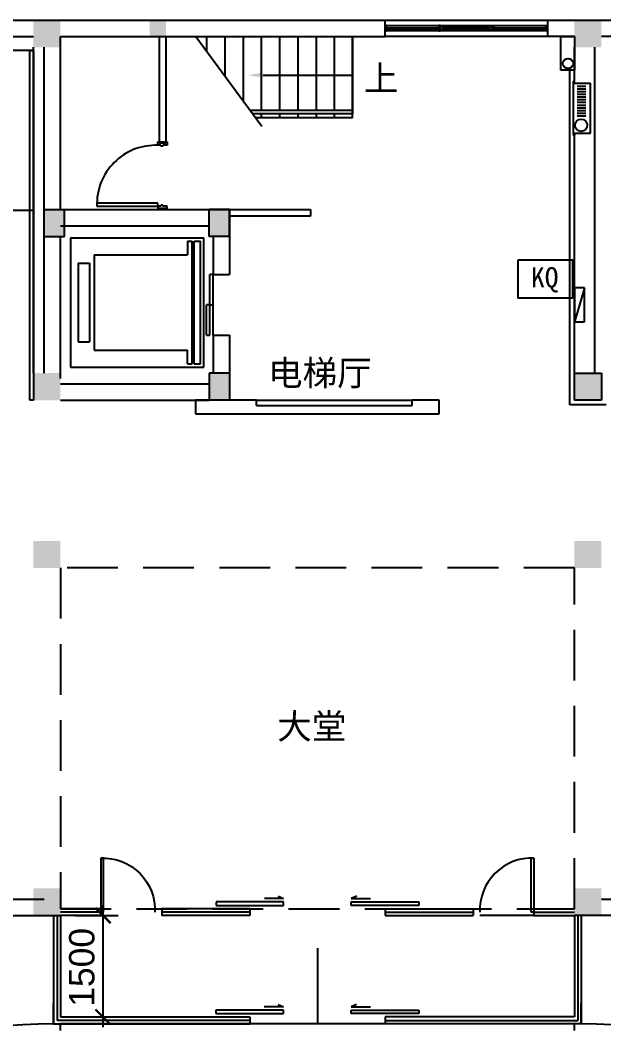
# Model space of a CAD drawing. Header units: millimetres. Extents: x 526420 to 928802, y 401925 to 509768.
# Drawn here: x 549861 to 558491, y 417524 to 432439 of the extents above; entities that cross this region are included whole.
import ezdxf
from ezdxf.enums import TextEntityAlignment as Align

# ---------------------------------------------------------------- set-up
doc = ezdxf.new("R2010")
doc.units = ezdxf.units.MM
doc.header["$LTSCALE"] = 3000
doc.header["$MEASUREMENT"] = 0
doc.linetypes.add('DASHDOT2', pattern=[0.5, 0.25, -0.125, 0, -0.125])
doc.linetypes.add('DASHED', pattern=[0.75, 0.5, -0.25])
doc.layers.get('0').update_dxf_attribs({"linetype": 'CONTINUOUS'})
for name, color, linetype in [('D-GJG', 7, 'CONTINUOUS'), ('D-WALL', 7, 'CONTINUOUS'), ('D-WINDOW', 7, 'CONTINUOUS'), ('F-FTEXT', 7, 'CONTINUOUS'), ('P-DOOR', 7, 'CONTINUOUS'), ('P-FURNI-A', 7, 'CONTINUOUS'), ('P-FURNI-I', 7, 'CONTINUOUS'), ('P-STAIR', 7, 'CONTINUOUS'), ('P-TEXT', 7, 'CONTINUOUS'), ('P-WALL', 7, 'CONTINUOUS'), ('环控', 3, 'CONTINUOUS'), ('监控点', 160, 'CONTINUOUS')]:
    doc.layers.add(name, color=color, linetype=linetype)
doc.styles.add('Arial', font='ARIAL.TTF')

# ---------------------------------------------------------------- blocks, each defined once
blk = doc.blocks.new('考勤')
at = {"layer": '环控', "color": 4, "ltscale": 0.7}
blk.add_lwpolyline([(556136, 500117), (556938, 500117), (556938, 499553), (556136, 499553)], close=True, dxfattribs=at)
at = {"layer": '监控点', "color": 1, "ltscale": 0.7, "insert": (556324, 500009), "char_height": 300, "width": 1924.91, "attachment_point": 1, "style": 'Arial'}
blk.add_mtext('\\pt900;{\\fSimSun|b0|i0|c134|p2;\\C4;KQ}', dxfattribs=at)

msp = doc.modelspace()

# ---------------------------------------------------------------- linework, layer by layer
at = {"color": 0, "ltscale": 2}
for p, q in [((558036, 431539), (558056, 431539)), ((558036, 431539), (558036, 430739)), ((558056, 431509), (558056, 431539)), ((558056, 431509), (558296, 431509)), ((558296, 430769), (558296, 431509)), ((558096, 431464), (558226, 431464)), ((558096, 431464), (558226, 431464)), ((558096, 431424), (558226, 431424)), ((558096, 431424), (558226, 431424)), ((558096, 431384), (558226, 431384)), ((558096, 431384), (558226, 431384)), ((558096, 431344), (558226, 431344)), ((558096, 431344), (558226, 431344)), ((558096, 431304), (558226, 431304)), ((558096, 431304), (558226, 431304)), ((558096, 431264), (558226, 431264)), ((558096, 431264), (558226, 431264)), ((558096, 431224), (558226, 431224)), ((558096, 431224), (558226, 431224)), ((558096, 431184), (558226, 431184)), ((558096, 431184), (558226, 431184)), ((558096, 431184), (558226, 431184)), ((558096, 431144), (558226, 431144)), ((558096, 431144), (558226, 431144)), ((558096, 431104), (558226, 431104)), ((558096, 431104), (558226, 431104)), ((558096, 431104), (558226, 431104)), ((558096, 431064), (558226, 431064)), ((558096, 431064), (558226, 431064)), ((558096, 431024), (558226, 431024)), ((558056, 430769), (558056, 430739)), ((558056, 430769), (558296, 430769)), ((558036, 430739), (558056, 430739))]:
    msp.add_line(p, q, dxfattribs=at)
at = {"color": 0, "ltscale": 0.7}
for p, q in [((550216, 429239), (550216, 429639)), ((550216, 429639), (550516, 429639)), ((550516, 429239), (550516, 429639)), ((552956, 429639), (552656, 429639)), ((552656, 429239), (552656, 429639)), ((552956, 429239), (552956, 429639)), ((550216, 429239), (550516, 429239)), ((552956, 429239), (552656, 429239)), ((552716, 428679), (552666, 428679)), ((552666, 427779), (552666, 428679)), ((552716, 427779), (552716, 428679)), ((552656, 428229), (552616, 428229)), ((552616, 427779), (552616, 428229)), ((552656, 428229), (552716, 428229)), ((552616, 427779), (552666, 427779)), ((552956, 427219), (552656, 427219)), ((552656, 427219), (552656, 426819)), ((552956, 427219), (552956, 426819)), ((552956, 426819), (552656, 426819))]:
    msp.add_line(p, q, dxfattribs=at)
at = {"color": 0}
for p, q in [((550606, 429219), (550606, 427309)), ((550606, 429219), (552576, 429219)), ((552334, 429169), (552406, 429169)), ((552334, 429169), (552334, 428969)), ((552406, 427359), (552406, 429169)), ((552436, 427359), (552436, 429169)), ((552436, 429169), (552526, 429169)), ((552526, 427359), (552526, 429169)), ((552576, 427309), (552576, 429219)), ((550956, 428969), (550956, 427559)), ((550956, 428969), (552334, 428969)), ((550719, 428844), (550719, 427684)), ((550719, 428844), (550888, 428844)), ((550888, 428844), (550888, 427684)), ((550719, 427684), (550888, 427684)), ((550956, 427559), (552334, 427559)), ((552334, 427359), (552334, 427559)), ((552334, 427359), (552406, 427359)), ((552436, 427359), (552526, 427359)), ((550606, 427309), (552576, 427309))]:
    msp.add_line(p, q, dxfattribs=at)
at = {"color": 0, "linetype": 'ByBlock', "const_width": 33.8}
for points in [[(551198, 419086), (550973, 419311)], [(550973, 417811), (551198, 417586)]]:
    msp.add_lwpolyline(points, dxfattribs=at)
at = {"color": 0, "ltscale": 0.7}
msp.add_circle((557961, 431799), 75, dxfattribs=at)
at = {"color": 0, "ltscale": 2}
msp.add_circle((558156, 430884), 90.6, dxfattribs=at)
at = {"color": 0, "ltscale": 0.7}
for points in [[(550216, 429639), (550516, 429639), (550216, 429239), (550516, 429239)], [(552656, 429639), (552956, 429639), (552656, 429239), (552956, 429239)], [(552656, 426819), (552956, 426819), (552656, 427219), (552956, 427219)]]:
    msp.add_solid(points, dxfattribs=at)
at = {"layer": 'D-GJG', "color": 0, "ltscale": 2}
for p, q in [((551896, 430589), (551896, 430639)), ((551896, 430639), (551916, 430639)), ((552016, 430639), (552036, 430639)), ((552036, 430639), (552036, 430589)), ((551941, 430589), (551896, 430589)), ((551941, 430574), (551941, 430589)), ((551971, 430574), (551941, 430574)), ((552036, 430589), (551971, 430589)), ((551971, 430589), (551971, 430574)), ((551971, 429704), (551941, 429704)), ((551941, 429704), (551941, 429689)), ((551971, 429689), (551971, 429704)), ((551941, 429689), (551896, 429689)), ((551896, 429689), (551896, 429639)), ((551896, 429639), (551916, 429639)), ((552036, 429689), (551971, 429689)), ((552016, 429639), (552036, 429639)), ((552036, 429639), (552036, 429689))]:
    msp.add_line(p, q, dxfattribs=at)
at = {"layer": 'D-WALL', "color": 0, "ltscale": 0.7}
for p, q in [((549546, 432439), (555256, 432439)), ((551776, 432439), (552016, 432439)), ((555256, 432199), (555256, 432439)), ((557656, 432439), (558966, 432439)), ((549306, 432199), (550056, 432199)), ((550456, 432199), (555256, 432199)), ((550456, 429639), (550456, 432199)), ((551776, 432199), (552016, 432199)), ((551916, 432199), (551916, 430639)), ((552016, 432199), (552016, 430639)), ((557656, 432199), (557659, 432200)), ((558056, 432199), (557656, 432199)), ((557856, 432199), (558056, 432199)), ((557856, 431699), (557856, 432199)), ((558056, 432199), (558056, 431699)), ((559206, 432199), (558456, 432199)), ((550216, 427219), (550216, 432039)), ((558056, 431509), (558056, 432039)), ((558356, 427219), (558356, 432039)), ((558056, 431699), (557856, 431699)), ((558056, 427219), (558056, 430769)), ((551916, 430639), (552016, 430639)), ((550456, 429639), (552956, 429639)), ((552956, 429639), (552956, 428679)), ((552956, 429639), (552956, 429144)), ((552956, 429539), (552956, 429639)), ((552956, 429639), (554156, 429639)), ((554156, 429639), (554156, 429539)), ((554156, 429539), (552956, 429539)), ((550456, 429399), (552656, 429399)), ((550456, 427139), (550456, 429239)), ((552716, 429239), (552716, 428679)), ((552716, 428679), (552956, 428679)), ((558206, 428479), (558056, 428479)), ((558056, 428479), (558056, 427979)), ((558206, 428479), (558056, 427979)), ((558206, 427979), (558206, 428479)), ((558056, 427979), (558206, 427979)), ((552716, 427779), (552956, 427779)), ((552716, 427779), (552716, 427219)), ((552956, 427779), (552956, 426819)), ((550456, 427059), (552656, 427059)), ((550456, 426819), (552656, 426819)), ((553356, 426819), (552456, 426819)), ((552456, 426819), (552456, 426619)), ((553356, 426819), (553356, 426819)), ((553356, 426739), (553356, 426819)), ((553356, 426739), (555656, 426739)), ((555656, 426739), (555656, 426819)), ((556056, 426819), (555656, 426819)), ((556056, 426619), (556056, 426819)), ((552456, 426619), (556056, 426619)), ((549306, 419439), (550216, 419439)), ((558456, 419439), (559206, 419439)), ((551057, 419299), (550456, 419299)), ((551057, 419299), (551057, 419199)), ((553256, 419299), (551957, 419299)), ((551957, 419299), (551957, 419199)), ((553256, 419299), (553256, 419199)), ((555257, 419299), (555257, 419199)), ((555257, 419299), (556557, 419299)), ((556557, 419299), (556557, 419199)), ((557457, 419299), (557457, 419199)), ((557457, 419299), (558057, 419299)), ((549546, 419199), (550456, 419199)), ((550356, 419199), (550356, 417599)), ((550406, 419199), (550406, 417649)), ((551057, 419249), (550456, 419249)), ((550456, 419199), (550456, 417699)), ((551057, 419199), (550456, 419199)), ((551057, 419199), (550456, 419199)), ((553256, 419249), (551957, 419249)), ((553256, 419199), (551957, 419199)), ((553256, 419199), (551957, 419199)), ((555257, 419249), (556557, 419249)), ((555257, 419199), (556557, 419199)), ((557457, 419249), (558057, 419249)), ((557457, 419199), (558056, 419199)), ((558056, 419199), (558056, 417699)), ((558376, 419199), (558057, 419199)), ((558106, 419199), (558106, 417649)), ((558156, 419199), (558156, 417599)), ((558966, 419199), (558376, 419199)), ((553256, 417649), (550406, 417649)), ((550456, 417699), (553256, 417699)), ((553256, 417699), (553256, 417599)), ((558056, 417699), (555256, 417699)), ((555256, 417699), (555256, 417599)), ((555256, 417649), (558106, 417649)), ((550356, 417599), (553256, 417599)), ((558156, 417599), (555256, 417599))]:
    msp.add_line(p, q, dxfattribs=at)
at = {"layer": 'D-WALL', "color": 0, "ltscale": 100}
for p, q in [((558056, 427219), (558456, 427219)), ((558056, 426819), (558056, 427219)), ((558456, 427219), (558456, 426819)), ((558456, 426819), (558056, 426819))]:
    msp.add_line(p, q, dxfattribs=at)
at = {"layer": 'D-WALL', "color": 0}
for points in [[(550056, 432439), (550456, 432439), (550056, 432039), (550456, 432039)], [(558056, 432439), (558456, 432439), (558056, 432039), (558456, 432039)], [(550056, 427219), (550456, 427219), (550056, 426819), (550456, 426819)], [(550056, 427219), (550456, 427219), (550056, 426819), (550456, 426819)], [(558056, 426819), (558456, 426819), (558056, 427219), (558456, 427219)], [(550056, 424339), (550456, 424339), (550056, 424739), (550456, 424739)], [(558056, 424339), (558456, 424339), (558056, 424739), (558456, 424739)], [(550056, 419599), (550456, 419599), (550056, 419199), (550456, 419199)], [(558056, 419599), (558456, 419599), (558056, 419199), (558456, 419199)]]:
    msp.add_solid(points, dxfattribs=at)
at = {"layer": 'D-WALL', "color": 0, "ltscale": 0.7}
msp.add_solid([(551776, 432439), (552016, 432439), (551776, 432199), (552016, 432199)], dxfattribs=at)
at = {"layer": 'D-WINDOW', "color": 0, "ltscale": 0.7}
for p, q in [((555256, 432439), (557656, 432439)), ((555256, 432199), (555256, 432439)), ((557656, 432439), (557656, 432199)), ((555276, 432359), (555256, 432359)), ((555256, 432359), (555256, 432279)), ((555256, 432279), (555276, 432279)), ((555276, 432359), (557636, 432359)), ((555276, 432279), (555276, 432359)), ((555276, 432279), (555276, 432359)), ((555276, 432326), (556051, 432326)), ((555276, 432311), (555276, 432326)), ((556051, 432311), (555276, 432311)), ((557636, 432279), (555276, 432279)), ((556071, 432359), (556051, 432359)), ((556051, 432359), (556051, 432279)), ((556051, 432326), (556051, 432311)), ((556051, 432279), (556071, 432279)), ((556071, 432279), (556071, 432359)), ((556111, 432344), (556071, 432344)), ((556071, 432344), (556071, 432294)), ((556071, 432294), (556111, 432294)), ((556111, 432344), (556801, 432344)), ((556111, 432294), (556111, 432344)), ((556111, 432294), (556111, 432344)), ((556111, 432326), (556801, 432326)), ((556111, 432311), (556111, 432326)), ((556801, 432311), (556111, 432311)), ((556801, 432294), (556111, 432294)), ((556841, 432344), (556801, 432344)), ((556801, 432344), (556801, 432294)), ((556801, 432344), (556801, 432294)), ((556801, 432326), (556801, 432311)), ((556801, 432294), (556841, 432294)), ((556841, 432279), (556841, 432359)), ((556841, 432359), (556861, 432359)), ((556841, 432294), (556841, 432344)), ((556861, 432279), (556841, 432279)), ((556861, 432359), (556861, 432279)), ((556861, 432326), (557636, 432326)), ((556861, 432311), (556861, 432326)), ((557636, 432311), (556861, 432311)), ((557636, 432359), (557636, 432279)), ((557636, 432279), (557636, 432359)), ((557636, 432359), (557656, 432359)), ((557636, 432326), (557636, 432311)), ((557656, 432279), (557636, 432279)), ((557656, 432359), (557656, 432279)), ((557656, 432199), (555256, 432199))]:
    msp.add_line(p, q, dxfattribs=at)
at = {"layer": 'F-FTEXT', "color": 0, "linetype": 'DASHDOT2'}
msp.add_line((538456, 429604), (550216, 429604), dxfattribs=at)
at = {"layer": 'P-DOOR', "color": 0}
for p, q in [((551896, 429734), (550996, 429734)), ((550996, 429734), (550996, 429689)), ((551896, 429689), (551896, 429734)), ((550996, 429689), (551896, 429689)), ((551055, 420049), (551055, 419249)), ((551095, 420049), (551055, 420049)), ((551095, 419249), (551095, 420049)), ((557417, 420049), (557457, 420049)), ((557417, 419249), (557417, 420049)), ((557457, 420049), (557457, 419249)), ((551055, 419249), (551095, 419249)), ((557457, 419249), (557417, 419249))]:
    msp.add_line(p, q, dxfattribs=at)
at = {"layer": 'P-DOOR', "color": 0, "ltscale": 0.7}
for p, q in [((553757, 419449), (553472, 419449)), ((553678, 419485), (553757, 419449)), ((554837, 419485), (554757, 419449)), ((554757, 419449), (555043, 419449)), ((552757, 419399), (552757, 419349)), ((553757, 419399), (552757, 419399)), ((552757, 419349), (553757, 419349)), ((553757, 419349), (553757, 419399)), ((554757, 419349), (554757, 419399)), ((554757, 419399), (555757, 419399)), ((555757, 419349), (554757, 419349)), ((555757, 419399), (555757, 419349)), ((552756, 417799), (552756, 417749)), ((553756, 417799), (552756, 417799)), ((553756, 417849), (553471, 417849)), ((553677, 417885), (553756, 417849)), ((553756, 417749), (553756, 417799)), ((554836, 417885), (554756, 417849)), ((554756, 417849), (555042, 417849)), ((554756, 417749), (554756, 417799)), ((554756, 417799), (555756, 417799)), ((555756, 417799), (555756, 417749)), ((552756, 417749), (553756, 417749)), ((555756, 417749), (554756, 417749))]:
    msp.add_line(p, q, dxfattribs=at)
at = {"layer": 'P-DOOR', "color": 0}
msp.add_arc((551865, 429720), 869, 87.9173, 182.0827, dxfattribs=at)
at = {"layer": 'P-DOOR', "color": 0, "extrusion": (0, 0, -1)}
msp.add_ellipse((551083, 419277), major_axis=(-772, 0), ratio=1, start_param=1.534264, end_param=3.17776, dxfattribs=at)
at = {"layer": 'P-DOOR', "color": 0}
msp.add_ellipse((557429, 419277), major_axis=(772, 0), ratio=1, start_param=1.534264, end_param=3.17776, dxfattribs=at)
at = {"layer": 'P-FURNI-A', "color": 0, "ltscale": 2}
for p, q in [((551916, 430619), (551916, 430639)), ((551916, 430639), (552016, 430639)), ((552016, 430619), (551916, 430619)), ((552016, 430639), (552016, 430619)), ((551916, 429639), (551916, 429659)), ((551916, 429659), (552016, 429659)), ((552016, 429639), (551916, 429639)), ((552016, 429659), (552016, 429639))]:
    msp.add_line(p, q, dxfattribs=at)
at = {"layer": 'P-FURNI-I', "color": 0, "ltscale": 0.7}
for p, q in [((550006, 431989), (550056, 431989)), ((550006, 426819), (550006, 431989)), ((550056, 431989), (550056, 426819)), ((550056, 426819), (550006, 426819)), ((553356, 426819), (555656, 426819)), ((557457, 419199), (556657, 419199))]:
    msp.add_line(p, q, dxfattribs=at)
at = {"layer": 'P-STAIR', "color": 0, "ltscale": 0.7}
msp.add_line((552460, 432199), (553435, 430869), dxfattribs=at)
at = {"layer": 'P-STAIR', "color": 0}
for p, q in [((552616, 432199), (552616, 431985)), ((552886, 432199), (552886, 431617)), ((553156, 432199), (553156, 431249)), ((553426, 432199), (553426, 431104)), ((553696, 432199), (553696, 431104)), ((553966, 432199), (553966, 431104)), ((554236, 432199), (554236, 431104)), ((554506, 432199), (554506, 431104)), ((554776, 432199), (554776, 431054)), ((554776, 430994), (554776, 432199)), ((554776, 431104), (553263, 431104)), ((554776, 431054), (553299, 431054)), ((553426, 431054), (553426, 430994)), ((553696, 431054), (553696, 430994)), ((553966, 431054), (553966, 430994)), ((554236, 431054), (554236, 430994)), ((554506, 431054), (554506, 430994)), ((554776, 430994), (553343, 430994)), ((550356, 417599), (550356, 417899)), ((558156, 417599), (558156, 417899)), ((550457, 417499), (550457, 417599)), ((558056, 417599), (550457, 417599)), ((558056, 417499), (558056, 417599))]:
    msp.add_line(p, q, dxfattribs=at)
for centre, radius, start, end in [((550417, 409277), 8322, 90.4188, 140.2361), ((558094, 409358), 8240, 39.4983, 89.5656)]:
    msp.add_arc(centre, radius, start, end, dxfattribs=at)
at = {"layer": 'P-TEXT', "color": 0}
for p in [(553452, 431626), (554776, 431626)]:
    msp.add_line(p, (554776, 431626), dxfattribs=at)
at = {"layer": 'P-TEXT', "color": 0, "linetype": 'DASHDOT2', "ltscale": 0.5}
msp.add_line((538456, 429629), (550056, 429629), dxfattribs=at)
at = {"layer": 'P-TEXT', "color": 0, "linetype": 'DASHED', "ltscale": 0.5}
for p, q in [((558056, 424339), (550456, 424339)), ((550456, 424339), (550456, 419299)), ((558056, 419299), (558056, 424339)), ((550456, 419299), (558056, 419299))]:
    msp.add_line(p, q, dxfattribs=at)
at = {"layer": 'P-TEXT', "color": 0, "ltscale": 0.7}
for p, q in [((551086, 417549), (551086, 419349)), ((550681, 419199), (551311, 419199)), ((554256, 418714), (554256, 418295)), ((554256, 418295), (554256, 417599)), ((550681, 417699), (551311, 417699))]:
    msp.add_line(p, q, dxfattribs=at)
at = {"layer": 'P-TEXT', "color": 0}
msp.add_solid([(553452, 431589), (553227, 431626), (553452, 431664)], dxfattribs=at)
at = {"layer": 'P-WALL', "color": 0, "ltscale": 0.7}
for p, q in [((550056, 431989), (549256, 431989)), ((550056, 427219), (550056, 432039))]:
    msp.add_line(p, q, dxfattribs=at)
at = {"layer": 'P-WALL', "color": 0, "ltscale": 2}
for p, q in [((557987, 426750), (557987, 431699)), ((558525, 426750), (557987, 426750))]:
    msp.add_line(p, q, dxfattribs=at)

# ---------------------------------------------------------------- block references
at = {"layer": '环控', "color": 2}
msp.add_blockref('考勤', (1089, -71223), dxfattribs=at)

# ---------------------------------------------------------------- texts
at = {"layer": 'P-TEXT', "color": 0, "style": 'Arial'}
msp.add_text('上', height=375, dxfattribs=at).set_placement((555454, 431394), align=Align.RIGHT)
for s, p in [('电梯厅', (553525, 427034)), ('大堂', (553662, 421810))]:
    msp.add_text(s, height=375, dxfattribs=at).set_placement(p)
msp.add_text('1500', height=375, rotation=90, dxfattribs=at).set_placement((550959, 417850))

doc.saveas('drawing.dxf')
